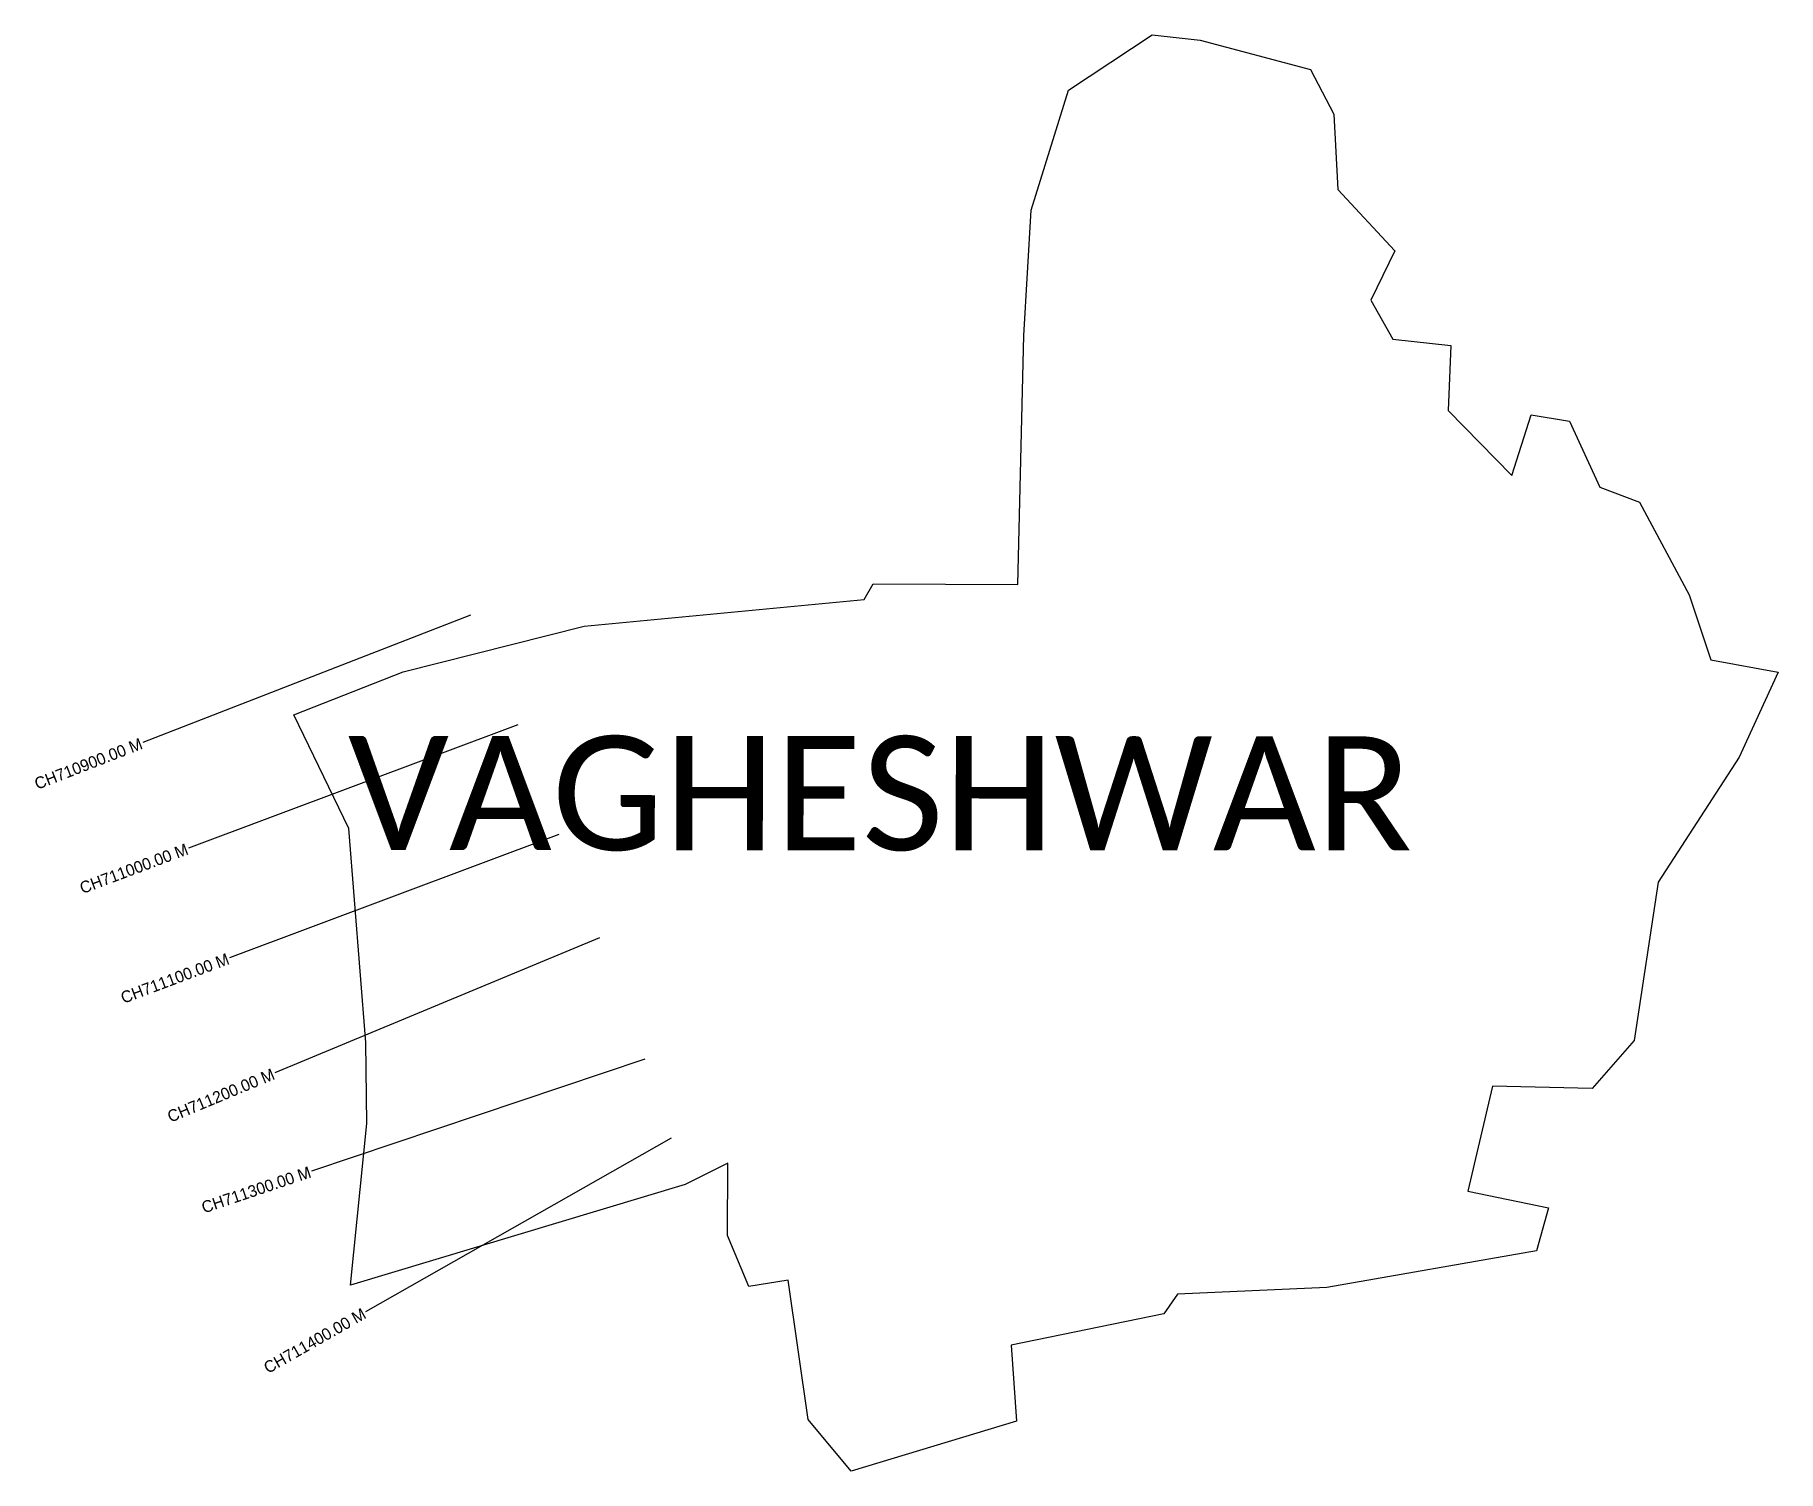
# Model space of a CAD drawing. Header units: metres. Extents: x 352906 to 354393, y 1751941 to 1753166.
import ezdxf
from ezdxf.enums import TextEntityAlignment as Align

# ---------------------------------------------------------------- set-up
doc = ezdxf.new("R2010")
doc.units = ezdxf.units.M
for name, color, linetype in [('CS', 134, 'Continuous'), ('CSMark', 6, 'Continuous'), ('village', 3, 'Continuous'), ('VILLAGE NAME', 250, 'Continuous')]:
    doc.layers.add(name, color=color, linetype=linetype)

msp = doc.modelspace()

# ---------------------------------------------------------------- linework, layer by layer
at = {"layer": 'CS'}
for p, q in [((353277.6, 1752671.3), (352998, 1752562.7)), ((353318, 1752577.8), (353037, 1752472.7)), ((353353, 1752484.2), (353072.1, 1752379)), ((353387.6, 1752396.2), (353110.7, 1752280.9)), ((353426.4, 1752292.7), (353142, 1752197.2)), ((353448.8, 1752225.3), (353188, 1752077.1))]:
    msp.add_line(p, q, dxfattribs=at)
at = {"layer": 'village', "color": 3, "true_color": 0x00ff00}
msp.add_polyline3d([(354393, 1752622.7, 0), (354359.8, 1752550.2, 0), (354290.6, 1752443.5, 0), (354270.1, 1752308.5, 0), (354234.4, 1752267.6, 0), (354149.3, 1752269.7, 0), (354128.3, 1752180.1, 0), (354197, 1752165.9, 0), (354186.9, 1752129.3, 0), (354007.9, 1752097.9, 0), (353880.6, 1752092.3, 0), (353869.1, 1752075.5, 0), (353738.7, 1752048.6, 0), (353743.2, 1751983.9, 0), (353602.2, 1751941.3, 0), (353565.5, 1751985.3, 0), (353548.7, 1752104.2, 0), (353514.9, 1752098.7, 0), (353496.7, 1752142.4, 0), (353497.1, 1752204.1, 0), (353460.8, 1752185.9, 0), (353175.2, 1752099.8, 0), (353189.1, 1752237.8, 0), (353188.4, 1752306.9, 0), (353173.8, 1752489.4, 0), (353126.9, 1752586.3, 0), (353220.2, 1752623.1, 0), (353374.5, 1752662.1, 0), (353613.5, 1752684.8, 0), (353621, 1752698, 0), (353744.6, 1752697.5, 0), (353749.5, 1752910, 0), (353755.8, 1753016.8, 0), (353787.7, 1753119, 0), (353859, 1753166.3, 0), (353900, 1753161.8, 0), (353994.1, 1753136.8, 0), (354013.9, 1753098.8, 0), (354017.5, 1753034.4, 0), (354065.9, 1752982, 0), (354045.6, 1752939.9, 0), (354064.3, 1752906.7, 0), (354113.8, 1752901.3, 0), (354111.4, 1752845.8, 0), (354165.8, 1752790.4, 0), (354182.2, 1752842.2, 0), (354215.1, 1752836.7, 0), (354240.8, 1752780.4, 0), (354274.7, 1752767.7, 0), (354317.2, 1752688.6, 0), (354335.5, 1752633.2, 0)], close=True, dxfattribs=at)

# ---------------------------------------------------------------- texts
at = {"layer": 'CSMark'}
for s, rotation, p in [('CH710900.00 M', 21.234, (352997.1, 1752562.3)), ('CH711000.00 M', 20.5193, (353036.1, 1752472.3)), ('CH711100.00 M', 20.5193, (353071.1, 1752378.7)), ('CH711200.00 M', 22.5946, (353109.7, 1752280.5)), ('CH711300.00 M', 18.5708, (353141, 1752196.8)), ('CH711400.00 M', 29.6108, (353187.1, 1752076.6))]:
    msp.add_text(s, height=10, rotation=rotation, dxfattribs=at).set_placement(p, align=Align.MIDDLE_RIGHT)
at = {"layer": 'VILLAGE NAME', "insert": (353173.1, 1752568.4), "char_height": 97.384, "attachment_point": 1, "rotation": 359.9793}
msp.add_mtext_dynamic_manual_height_columns('{\\fCalibri|b0|i0|c0|p34;VAGHESHWAR}', width=960.962, gutter_width=486.9, heights=[0], dxfattribs=at)

doc.saveas('drawing.dxf')
